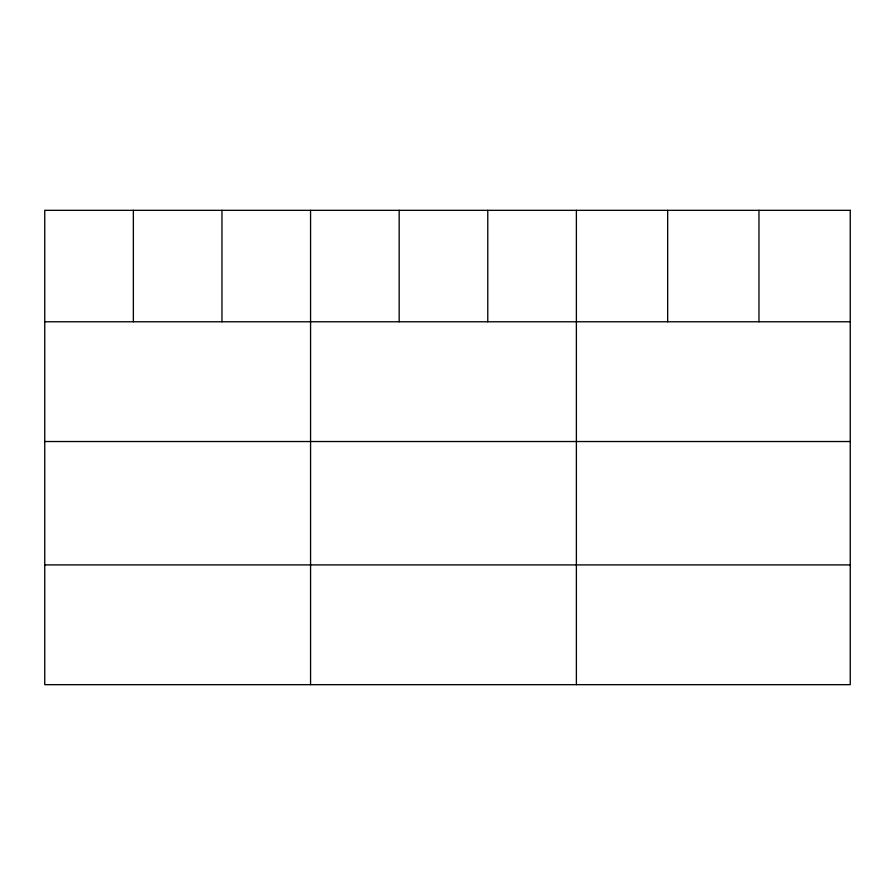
<?xml version="1.0" encoding="UTF-8"?>
<svg xmlns="http://www.w3.org/2000/svg" width="895" height="895" viewBox="0 0 895 895"><rect width="100%" height="100%" fill="white"/><g stroke="black" fill="none" stroke-linecap="round" stroke-linejoin="round"><path stroke-width="1.34" d="M44.75 321.775L850.25 321.775M44.75 441.526L850.25 441.526M44.75 564.913L850.25 564.913M758.96 210.336L758.96 321.775M667.67 210.336L667.67 321.775M576.38 210.336L576.38 684.664M487.775 210.336L487.775 321.775M399.17 210.336L399.17 321.775M310.565 210.336L310.565 684.664M221.96 210.336L221.96 321.775M133.355 210.336L133.355 321.775M850.25 210.336L44.75 210.336L44.75 684.664L850.25 684.664L850.25 210.336"/></g></svg>
